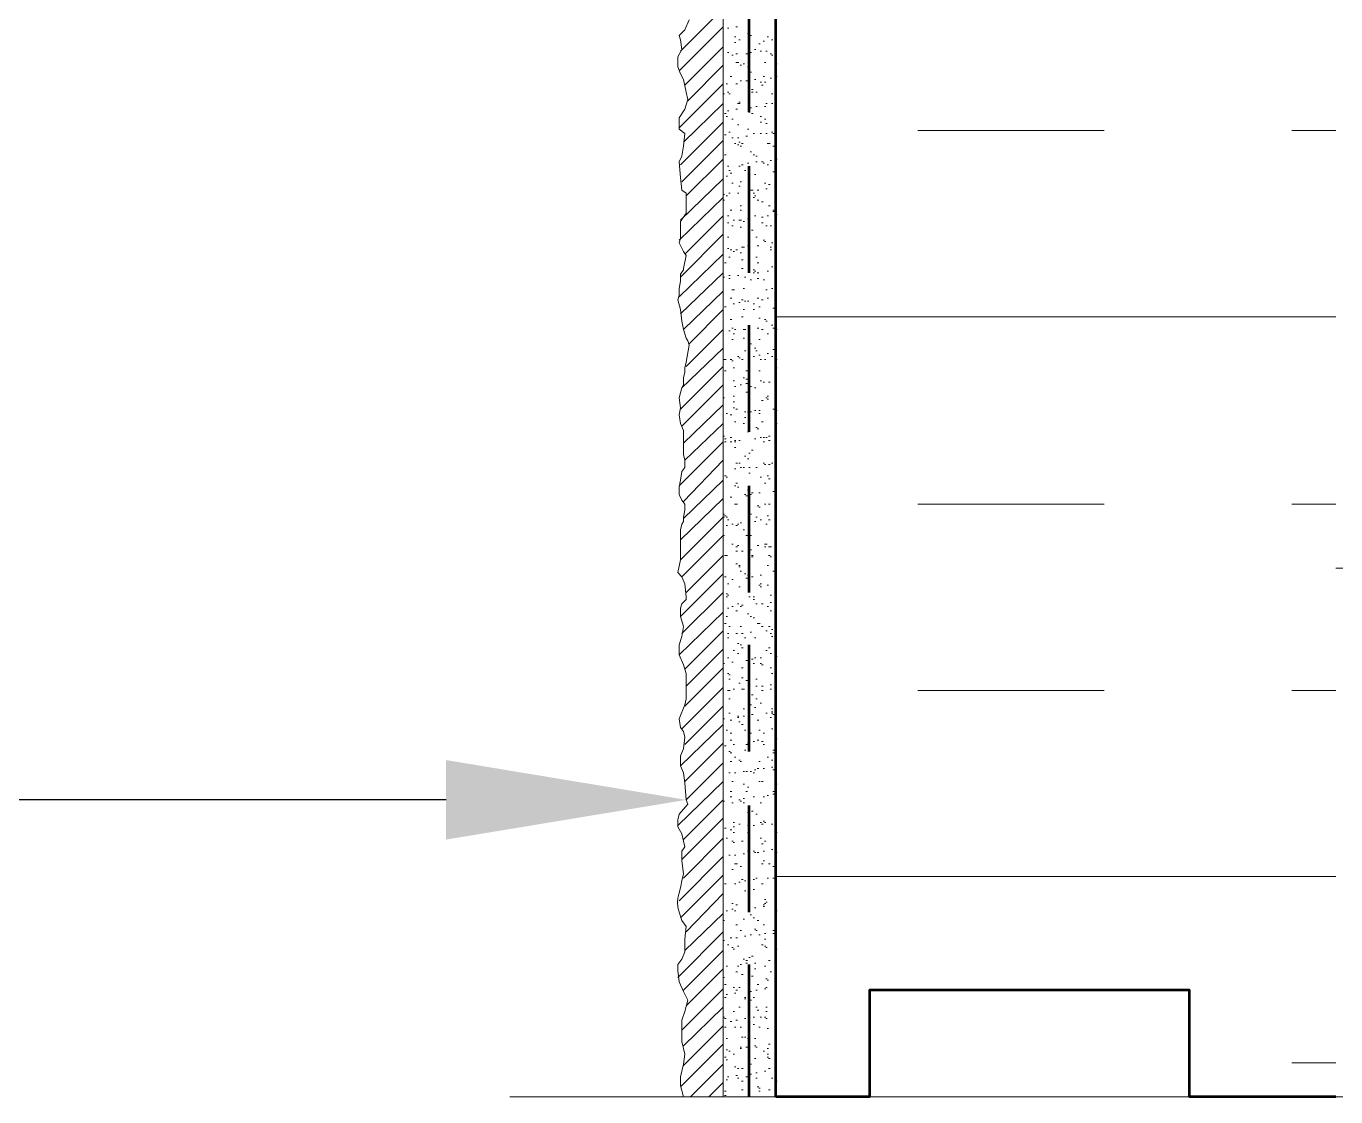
# Model space of a CAD drawing. Header units: millimetres. Extents: x 14 to 201, y 16 to 268.
# Drawn here: x 69.76 to 89.26, y 77.77 to 93.72 of the extents above; entities that cross this region are included whole.
import ezdxf

# ---------------------------------------------------------------- set-up
doc = ezdxf.new("R2010")
doc.units = ezdxf.units.MM
doc.header["$MEASUREMENT"] = 0
doc.layers.get('0').update_dxf_attribs({"linetype": 'CONTINUOUS'})

msp = doc.modelspace()

# ---------------------------------------------------------------- hatches: boundary and pattern name
at = {"true_color": 0x000007}
msp.add_hatch(color=0, dxfattribs=at).paths.add_polyline_path([(76.01, 82.783), (79.587, 82.19), (76.01, 81.598)])

# ---------------------------------------------------------------- linework, layer by layer
at = {"color": 0, "linetype": 'Continuous', "lineweight": 53, "true_color": 0x000007}
for p, q in [((80.92, 77.766), (80.92, 129.942)), ((80.518, 94.022), (80.518, 92.435)), ((80.518, 91.63), (80.518, 90.043)), ((80.518, 89.26), (80.518, 87.672)), ((80.518, 86.868), (80.518, 85.28)), ((80.518, 84.497), (80.518, 82.91)), ((80.518, 82.105), (80.518, 80.518)), ((80.518, 79.735), (80.518, 77.766))]:
    msp.add_line(p, q, dxfattribs=at)
at = {"color": 0, "linetype": 'Continuous', "lineweight": 15, "true_color": 0x000007}
for p, q in [((80.137, 113.115), (80.137, 77.766)), ((89.26, 85.64), (90.149, 85.64)), ((76.962, 77.766), (105.537, 77.766))]:
    msp.add_line(p, q, dxfattribs=at)
at = {"color": 0, "linetype": 'Continuous', "lineweight": 15, "true_color": 0x656565}
for p, q in [((79.502, 93.345), (80.137, 93.98)), ((79.481, 93.049), (80.137, 93.705)), ((80.2, 93.684), (80.222, 93.684)), ((80.327, 93.705), (80.349, 93.705)), ((80.518, 93.641), (80.539, 93.641)), ((80.306, 93.557), (80.327, 93.557)), ((80.306, 93.472), (80.327, 93.472)), ((80.37, 93.514), (80.391, 93.514)), ((80.497, 93.599), (80.518, 93.599)), ((80.539, 93.578), (80.56, 93.578)), ((80.666, 93.451), (80.687, 93.451)), ((80.73, 93.493), (80.751, 93.493)), ((80.793, 93.557), (80.814, 93.557)), ((80.857, 93.514), (80.878, 93.514)), ((79.565, 92.837), (80.137, 93.409)), ((80.2, 93.324), (80.222, 93.324)), ((80.264, 93.282), (80.285, 93.282)), ((80.327, 93.303), (80.349, 93.303)), ((80.476, 93.303), (80.497, 93.303)), ((80.539, 93.324), (80.56, 93.324)), ((80.603, 93.366), (80.624, 93.366)), ((80.687, 93.345), (80.708, 93.345)), ((80.772, 93.345), (80.793, 93.345)), ((80.835, 93.303), (80.857, 93.303)), ((80.857, 93.282), (80.878, 93.282)), ((80.899, 93.366), (80.92, 93.366)), ((79.608, 92.604), (80.137, 93.133)), ((80.327, 93.176), (80.349, 93.176)), ((80.349, 93.176), (80.37, 93.176)), ((80.391, 93.133), (80.412, 93.133)), ((80.433, 93.154), (80.454, 93.154)), ((80.497, 93.112), (80.518, 93.112)), ((80.539, 93.028), (80.56, 93.028)), ((80.751, 93.176), (80.772, 93.176)), ((80.92, 93.154), (80.941, 93.154)), ((79.481, 92.202), (80.137, 92.858)), ((80.179, 92.858), (80.2, 92.858)), ((80.243, 92.964), (80.264, 92.964)), ((80.327, 92.858), (80.349, 92.858)), ((80.391, 92.9), (80.412, 92.9)), ((80.476, 92.9), (80.497, 92.9)), ((80.518, 93.006), (80.539, 93.006)), ((80.603, 92.922), (80.624, 92.922)), ((80.687, 92.879), (80.708, 92.879)), ((80.708, 92.837), (80.73, 92.837)), ((80.73, 92.964), (80.751, 92.964)), ((80.751, 92.879), (80.772, 92.879)), ((80.835, 92.943), (80.857, 92.943)), ((80.92, 92.964), (80.941, 92.964)), ((80.137, 92.71), (80.158, 92.71)), ((80.2, 92.731), (80.222, 92.731)), ((80.222, 92.71), (80.243, 92.71)), ((80.56, 92.774), (80.581, 92.774)), ((80.56, 92.731), (80.581, 92.731)), ((80.624, 92.731), (80.645, 92.731)), ((80.857, 92.71), (80.878, 92.71)), ((79.544, 91.99), (80.137, 92.562)), ((80.2, 92.456), (80.222, 92.456)), ((80.327, 92.477), (80.349, 92.477)), ((80.349, 92.562), (80.37, 92.562)), ((80.37, 92.583), (80.391, 92.583)), ((80.37, 92.562), (80.391, 92.562)), ((80.539, 92.498), (80.56, 92.498)), ((80.624, 92.52), (80.645, 92.52)), ((80.751, 92.52), (80.772, 92.52)), ((80.772, 92.562), (80.793, 92.562)), ((80.857, 92.562), (80.878, 92.562)), ((79.502, 91.652), (80.137, 92.287)), ((80.158, 92.414), (80.179, 92.414)), ((80.179, 92.371), (80.2, 92.371)), ((80.264, 92.329), (80.285, 92.329)), ((80.518, 92.435), (80.539, 92.435)), ((80.56, 92.414), (80.581, 92.414)), ((80.56, 92.414), (80.581, 92.414)), ((80.687, 92.371), (80.708, 92.371)), ((80.687, 92.287), (80.708, 92.287)), ((80.751, 92.329), (80.772, 92.329)), ((80.772, 92.266), (80.793, 92.266)), ((80.158, 92.096), (80.179, 92.096)), ((80.222, 92.138), (80.243, 92.138)), ((80.264, 92.054), (80.285, 92.054)), ((80.349, 92.244), (80.37, 92.244)), ((80.349, 92.054), (80.37, 92.054)), ((80.476, 92.075), (80.497, 92.075)), ((80.497, 92.181), (80.518, 92.181)), ((80.581, 92.117), (80.603, 92.117)), ((80.687, 92.117), (80.708, 92.117)), ((80.772, 92.117), (80.793, 92.117)), ((80.857, 92.138), (80.878, 92.138)), ((80.878, 92.117), (80.899, 92.117)), ((80.899, 92.138), (80.92, 92.138)), ((83.037, 92.16), (85.81, 92.16)), ((88.604, 92.16), (89.26, 92.16)), ((79.523, 91.398), (80.137, 92.012)), ((80.306, 91.969), (80.327, 91.969)), ((80.349, 91.948), (80.37, 91.948)), ((80.37, 91.99), (80.391, 91.99)), ((80.391, 91.927), (80.412, 91.927)), ((80.412, 91.969), (80.433, 91.969)), ((80.793, 91.969), (80.814, 91.969)), ((80.814, 91.969), (80.835, 91.969)), ((80.878, 91.927), (80.899, 91.927)), ((79.587, 91.186), (80.137, 91.736)), ((80.158, 91.8), (80.179, 91.8)), ((80.497, 91.673), (80.518, 91.673)), ((80.539, 91.842), (80.56, 91.842)), ((80.581, 91.8), (80.603, 91.8)), ((80.624, 91.779), (80.645, 91.779)), ((80.624, 91.694), (80.645, 91.694)), ((80.708, 91.694), (80.73, 91.694)), ((80.73, 91.673), (80.751, 91.673)), ((80.835, 91.715), (80.857, 91.715)), ((80.92, 91.736), (80.941, 91.736)), ((80.179, 91.482), (80.2, 91.482)), ((80.2, 91.63), (80.222, 91.63)), ((80.222, 91.567), (80.243, 91.567)), ((80.243, 91.525), (80.264, 91.525)), ((80.37, 91.63), (80.391, 91.63)), ((80.412, 91.652), (80.433, 91.652)), ((80.454, 91.567), (80.476, 91.567)), ((80.518, 91.525), (80.539, 91.525)), ((80.603, 91.504), (80.624, 91.504)), ((80.793, 91.652), (80.814, 91.652)), ((80.878, 91.546), (80.899, 91.546)), ((79.502, 90.826), (80.137, 91.44)), ((80.264, 91.376), (80.285, 91.376)), ((80.37, 91.334), (80.391, 91.334)), ((80.391, 91.398), (80.412, 91.398)), ((80.539, 91.271), (80.56, 91.271)), ((80.56, 91.271), (80.581, 91.271)), ((80.645, 91.271), (80.666, 91.271)), ((80.751, 91.376), (80.772, 91.376)), ((80.772, 91.292), (80.793, 91.292)), ((80.814, 91.355), (80.835, 91.355)), ((79.481, 90.53), (80.137, 91.165)), ((80.137, 91.207), (80.158, 91.207)), ((80.137, 91.122), (80.158, 91.122)), ((80.179, 91.186), (80.2, 91.186)), ((80.222, 91.228), (80.243, 91.228)), ((80.349, 91.228), (80.37, 91.228)), ((80.581, 91.228), (80.603, 91.228)), ((80.581, 91.165), (80.603, 91.165)), ((80.603, 91.186), (80.624, 91.186)), ((80.645, 91.122), (80.666, 91.122)), ((80.708, 91.101), (80.73, 91.101)), ((79.565, 90.318), (80.137, 90.89)), ((80.2, 90.89), (80.222, 90.89)), ((80.243, 90.974), (80.264, 90.974)), ((80.391, 91.038), (80.412, 91.038)), ((80.391, 90.974), (80.412, 90.974)), ((80.603, 90.89), (80.624, 90.89)), ((80.793, 90.89), (80.814, 90.89)), ((80.814, 91.038), (80.835, 91.038)), ((80.878, 90.974), (80.899, 90.974)), ((80.878, 90.953), (80.899, 90.953)), ((80.899, 90.932), (80.92, 90.932)), ((80.92, 90.911), (80.941, 90.911)), ((80.2, 90.784), (80.222, 90.784)), ((80.264, 90.742), (80.285, 90.742)), ((80.285, 90.826), (80.306, 90.826)), ((80.37, 90.826), (80.391, 90.826)), ((80.391, 90.826), (80.412, 90.826)), ((80.391, 90.72), (80.412, 90.72)), ((80.433, 90.805), (80.454, 90.805)), ((80.497, 90.847), (80.518, 90.847)), ((80.708, 90.868), (80.73, 90.868)), ((80.708, 90.784), (80.73, 90.784)), ((80.772, 90.742), (80.793, 90.742)), ((80.835, 90.742), (80.857, 90.742)), ((79.502, 89.979), (80.137, 90.615)), ((80.2, 90.572), (80.222, 90.572)), ((80.518, 90.572), (80.539, 90.572)), ((80.56, 90.678), (80.581, 90.678)), ((80.624, 90.572), (80.645, 90.572)), ((80.73, 90.53), (80.751, 90.53)), ((80.751, 90.509), (80.772, 90.509)), ((79.481, 89.683), (80.137, 90.318)), ((80.2, 90.403), (80.222, 90.403)), ((80.243, 90.382), (80.264, 90.382)), ((80.285, 90.361), (80.306, 90.361)), ((80.327, 90.382), (80.349, 90.382)), ((80.391, 90.339), (80.412, 90.339)), ((80.412, 90.424), (80.433, 90.424)), ((80.433, 90.424), (80.454, 90.424)), ((80.497, 90.445), (80.518, 90.445)), ((80.645, 90.445), (80.666, 90.445)), ((80.835, 90.424), (80.857, 90.424)), ((80.835, 90.382), (80.857, 90.382)), ((80.857, 90.488), (80.878, 90.488)), ((80.899, 90.382), (80.92, 90.382)), ((80.899, 90.339), (80.92, 90.339)), ((80.158, 90.191), (80.179, 90.191)), ((80.222, 90.276), (80.243, 90.276)), ((80.412, 90.233), (80.433, 90.233)), ((80.412, 90.106), (80.433, 90.106)), ((80.624, 90.276), (80.645, 90.276)), ((80.645, 90.191), (80.666, 90.191)), ((80.857, 90.128), (80.878, 90.128)), ((79.502, 89.429), (80.137, 90.043)), ((80.137, 89.979), (80.158, 89.979)), ((80.222, 90.001), (80.243, 90.001)), ((80.222, 89.958), (80.243, 89.958)), ((80.349, 90.001), (80.37, 90.001)), ((80.454, 89.979), (80.476, 89.979)), ((80.539, 89.937), (80.56, 89.937)), ((80.581, 90.085), (80.603, 90.085)), ((80.581, 90.043), (80.603, 90.043)), ((80.603, 90.064), (80.624, 90.064)), ((80.645, 90.043), (80.666, 90.043)), ((80.645, 89.958), (80.666, 89.958)), ((80.73, 89.937), (80.751, 89.937)), ((80.793, 90.064), (80.814, 90.064)), ((79.544, 89.196), (80.137, 89.768)), ((80.264, 89.789), (80.285, 89.789)), ((80.285, 89.789), (80.306, 89.789)), ((80.433, 89.81), (80.454, 89.81)), ((80.772, 89.789), (80.793, 89.789)), ((80.857, 89.81), (80.878, 89.81)), ((80.899, 89.789), (80.92, 89.789)), ((80.158, 89.535), (80.179, 89.535)), ((80.243, 89.662), (80.264, 89.662)), ((80.285, 89.577), (80.306, 89.577)), ((80.37, 89.598), (80.391, 89.598)), ((80.412, 89.641), (80.433, 89.641)), ((80.454, 89.62), (80.476, 89.62)), ((80.497, 89.62), (80.518, 89.62)), ((80.581, 89.577), (80.603, 89.577)), ((80.645, 89.662), (80.666, 89.662)), ((80.666, 89.535), (80.687, 89.535)), ((80.708, 89.641), (80.73, 89.641)), ((80.793, 89.662), (80.814, 89.662)), ((79.629, 88.985), (80.137, 89.493)), ((80.243, 89.344), (80.264, 89.344)), ((80.412, 89.387), (80.433, 89.387)), ((80.433, 89.493), (80.454, 89.493)), ((80.581, 89.493), (80.603, 89.493)), ((80.666, 89.366), (80.687, 89.366)), ((80.751, 89.344), (80.772, 89.344)), ((80.772, 89.323), (80.793, 89.323)), ((80.878, 89.514), (80.899, 89.514)), ((80.899, 89.387), (80.92, 89.387)), ((80.92, 89.387), (89.26, 89.387)), ((79.587, 88.646), (80.137, 89.196)), ((80.222, 89.175), (80.243, 89.175)), ((80.222, 89.175), (80.243, 89.175)), ((80.264, 89.217), (80.285, 89.217)), ((80.285, 89.133), (80.306, 89.133)), ((80.306, 89.196), (80.327, 89.196)), ((80.433, 89.196), (80.454, 89.196)), ((80.454, 89.196), (80.476, 89.196)), ((80.518, 89.196), (80.539, 89.196)), ((80.645, 89.217), (80.666, 89.217)), ((80.708, 89.196), (80.73, 89.196)), ((80.793, 89.133), (80.814, 89.133)), ((80.857, 89.26), (80.878, 89.26)), ((80.878, 89.217), (80.899, 89.217)), ((80.92, 89.196), (80.941, 89.196)), ((80.264, 89.048), (80.285, 89.048)), ((80.433, 89.069), (80.454, 89.069)), ((80.539, 88.985), (80.56, 88.985)), ((80.666, 89.048), (80.687, 89.048)), ((79.523, 88.329), (80.137, 88.921)), ((80.137, 88.752), (80.158, 88.752)), ((80.158, 88.752), (80.179, 88.752)), ((80.243, 88.752), (80.264, 88.752)), ((80.349, 88.794), (80.37, 88.794)), ((80.37, 88.773), (80.391, 88.773)), ((80.412, 88.752), (80.433, 88.752)), ((80.454, 88.879), (80.476, 88.879)), ((80.581, 88.794), (80.603, 88.794)), ((80.603, 88.921), (80.624, 88.921)), ((80.624, 88.879), (80.645, 88.879)), ((80.666, 88.815), (80.687, 88.815)), ((80.687, 88.752), (80.708, 88.752)), ((80.751, 88.752), (80.772, 88.752)), ((80.793, 88.837), (80.814, 88.837)), ((80.857, 88.794), (80.878, 88.794)), ((80.878, 88.9), (80.899, 88.9)), ((80.92, 88.752), (80.941, 88.752)), ((79.502, 88.011), (80.137, 88.646)), ((80.158, 88.583), (80.179, 88.583)), ((80.264, 88.731), (80.285, 88.731)), ((80.285, 88.625), (80.306, 88.625)), ((80.476, 88.583), (80.497, 88.583)), ((80.666, 88.583), (80.687, 88.583)), ((80.899, 88.604), (80.92, 88.604)), ((80.92, 88.625), (80.941, 88.625)), ((79.523, 87.757), (80.137, 88.371)), ((80.285, 88.434), (80.306, 88.434)), ((80.306, 88.35), (80.327, 88.35)), ((80.391, 88.371), (80.412, 88.371)), ((80.433, 88.477), (80.454, 88.477)), ((80.476, 88.456), (80.497, 88.456)), ((80.476, 88.392), (80.497, 88.392)), ((80.518, 88.392), (80.539, 88.392)), ((80.539, 88.35), (80.56, 88.35)), ((80.687, 88.434), (80.708, 88.434)), ((80.73, 88.413), (80.751, 88.413)), ((80.814, 88.413), (80.835, 88.413)), ((80.137, 88.18), (80.158, 88.18)), ((80.285, 88.202), (80.306, 88.202)), ((80.476, 88.265), (80.497, 88.265)), ((80.603, 88.329), (80.624, 88.329)), ((80.772, 88.18), (80.793, 88.18)), ((80.793, 88.202), (80.814, 88.202)), ((80.793, 88.159), (80.814, 88.159)), ((80.899, 88.286), (80.92, 88.286)), ((79.544, 87.503), (80.137, 88.075)), ((80.285, 88.117), (80.306, 88.117)), ((80.285, 88.032), (80.306, 88.032)), ((80.327, 88.011), (80.349, 88.011)), ((80.454, 87.969), (80.476, 87.969)), ((80.497, 87.969), (80.518, 87.969)), ((80.539, 87.969), (80.56, 87.969)), ((80.603, 87.99), (80.624, 87.99)), ((80.666, 87.99), (80.687, 87.99)), ((80.708, 88.138), (80.73, 88.138)), ((80.878, 88.011), (80.899, 88.011)), ((80.92, 87.99), (80.941, 87.99)), ((79.565, 87.249), (80.137, 87.799)), ((80.179, 87.948), (80.2, 87.948)), ((80.243, 87.926), (80.264, 87.926)), ((80.306, 87.821), (80.327, 87.821)), ((80.433, 87.799), (80.454, 87.799)), ((80.454, 87.884), (80.476, 87.884)), ((80.666, 87.948), (80.687, 87.948)), ((80.708, 87.821), (80.73, 87.821)), ((80.92, 87.799), (80.941, 87.799)), ((80.137, 87.609), (80.158, 87.609)), ((80.158, 87.567), (80.179, 87.567)), ((80.243, 87.588), (80.264, 87.588)), ((80.497, 87.672), (80.518, 87.672)), ((80.603, 87.567), (80.624, 87.567)), ((80.624, 87.736), (80.645, 87.736)), ((80.645, 87.715), (80.666, 87.715)), ((80.687, 87.588), (80.708, 87.588)), ((80.73, 87.588), (80.751, 87.588)), ((80.772, 87.588), (80.793, 87.588)), ((80.814, 87.609), (80.835, 87.609)), ((79.481, 86.868), (80.137, 87.524)), ((80.158, 87.524), (80.179, 87.524)), ((80.243, 87.524), (80.264, 87.524)), ((80.306, 87.545), (80.327, 87.545)), ((80.306, 87.524), (80.327, 87.524)), ((80.306, 87.44), (80.327, 87.44)), ((80.37, 87.545), (80.391, 87.545)), ((80.56, 87.397), (80.581, 87.397)), ((80.73, 87.524), (80.751, 87.524)), ((80.814, 87.545), (80.835, 87.545)), ((79.544, 86.635), (80.137, 87.249)), ((80.327, 87.207), (80.349, 87.207)), ((80.37, 87.207), (80.391, 87.207)), ((80.454, 87.312), (80.476, 87.312)), ((80.497, 87.27), (80.518, 87.27)), ((80.518, 87.355), (80.539, 87.355)), ((80.73, 87.207), (80.751, 87.207)), ((80.751, 87.185), (80.772, 87.185)), ((80.814, 87.185), (80.835, 87.185)), ((80.857, 87.207), (80.878, 87.207)), ((80.158, 87.016), (80.179, 87.016)), ((80.179, 86.995), (80.2, 86.995)), ((80.306, 87.122), (80.327, 87.122)), ((80.391, 87.143), (80.412, 87.143)), ((80.433, 87.143), (80.454, 87.143)), ((80.518, 87.143), (80.539, 87.143)), ((80.518, 87.058), (80.539, 87.058)), ((80.624, 87.143), (80.645, 87.143)), ((80.687, 86.995), (80.708, 86.995)), ((80.793, 87.016), (80.814, 87.016)), ((79.544, 86.381), (80.137, 86.953)), ((80.306, 86.868), (80.327, 86.868)), ((80.327, 86.91), (80.349, 86.91)), ((80.349, 86.847), (80.37, 86.847)), ((80.497, 86.804), (80.518, 86.804)), ((80.751, 86.91), (80.772, 86.91)), ((80.814, 86.974), (80.835, 86.974)), ((79.502, 86.064), (80.137, 86.678)), ((80.243, 86.699), (80.264, 86.699)), ((80.306, 86.593), (80.327, 86.593)), ((80.327, 86.593), (80.349, 86.593)), ((80.454, 86.741), (80.476, 86.741)), ((80.476, 86.72), (80.497, 86.72)), ((80.539, 86.741), (80.56, 86.741)), ((80.539, 86.741), (80.56, 86.741)), ((80.56, 86.762), (80.581, 86.762)), ((80.666, 86.762), (80.687, 86.762)), ((80.751, 86.593), (80.772, 86.593)), ((80.814, 86.593), (80.835, 86.593)), ((80.878, 86.783), (80.899, 86.783)), ((83.037, 86.593), (85.81, 86.593)), ((88.604, 86.593), (89.26, 86.593)), ((79.502, 85.767), (80.137, 86.402)), ((80.137, 86.445), (80.158, 86.445)), ((80.137, 86.402), (80.158, 86.402)), ((80.158, 86.423), (80.179, 86.423)), ((80.179, 86.402), (80.2, 86.402)), ((80.539, 86.445), (80.56, 86.445)), ((80.624, 86.402), (80.645, 86.402)), ((80.645, 86.572), (80.666, 86.572)), ((80.666, 86.55), (80.687, 86.55)), ((80.793, 86.423), (80.814, 86.423)), ((80.179, 86.275), (80.2, 86.275)), ((80.2, 86.36), (80.222, 86.36)), ((80.264, 86.296), (80.285, 86.296)), ((80.327, 86.275), (80.349, 86.275)), ((80.349, 86.296), (80.37, 86.296)), ((80.391, 86.318), (80.412, 86.318)), ((80.433, 86.212), (80.454, 86.212)), ((80.603, 86.339), (80.624, 86.339)), ((80.687, 86.36), (80.708, 86.36)), ((80.687, 86.36), (80.708, 86.36)), ((80.772, 86.296), (80.793, 86.296)), ((80.814, 86.36), (80.835, 86.36)), ((79.523, 85.513), (80.137, 86.127)), ((80.137, 86.127), (80.158, 86.127)), ((80.476, 86.127), (80.497, 86.127)), ((80.518, 86.106), (80.539, 86.106)), ((80.539, 86.127), (80.56, 86.127)), ((79.587, 85.28), (80.137, 85.831)), ((80.158, 85.831), (80.179, 85.831)), ((80.179, 85.831), (80.2, 85.831)), ((80.264, 86), (80.285, 86)), ((80.327, 85.958), (80.349, 85.958)), ((80.327, 85.894), (80.349, 85.894)), ((80.349, 85.979), (80.37, 85.979)), ((80.412, 85.894), (80.433, 85.894)), ((80.539, 85.915), (80.56, 85.915)), ((80.56, 85.831), (80.581, 85.831)), ((80.645, 85.979), (80.666, 85.979)), ((80.751, 86), (80.772, 86)), ((80.751, 85.958), (80.772, 85.958)), ((80.772, 86), (80.793, 86)), ((80.814, 85.958), (80.835, 85.958)), ((80.814, 85.831), (80.835, 85.831)), ((80.835, 85.958), (80.857, 85.958)), ((80.327, 85.704), (80.349, 85.704)), ((80.37, 85.683), (80.391, 85.683)), ((80.37, 85.662), (80.391, 85.662)), ((80.56, 85.81), (80.581, 85.81)), ((80.793, 85.683), (80.814, 85.683)), ((80.835, 85.81), (80.857, 85.81)), ((79.502, 84.921), (80.137, 85.556)), ((80.158, 85.513), (80.179, 85.513)), ((80.264, 85.471), (80.285, 85.471)), ((80.391, 85.598), (80.412, 85.598)), ((80.454, 85.556), (80.476, 85.556)), ((80.476, 85.492), (80.497, 85.492)), ((80.497, 85.535), (80.518, 85.535)), ((80.56, 85.513), (80.581, 85.513)), ((80.56, 85.513), (80.581, 85.513)), ((80.687, 85.535), (80.708, 85.535)), ((80.878, 85.598), (80.899, 85.598)), ((80.899, 85.556), (80.92, 85.556)), ((79.523, 84.667), (80.137, 85.28)), ((80.179, 85.259), (80.2, 85.259)), ((80.2, 85.408), (80.222, 85.408)), ((80.2, 85.238), (80.222, 85.238)), ((80.37, 85.365), (80.391, 85.365)), ((80.666, 85.386), (80.687, 85.386)), ((80.687, 85.408), (80.708, 85.408)), ((80.687, 85.365), (80.708, 85.365)), ((80.793, 85.386), (80.814, 85.386)), ((80.835, 85.238), (80.857, 85.238)), ((80.179, 85.217), (80.2, 85.217)), ((80.2, 85.048), (80.222, 85.048)), ((80.264, 85.069), (80.285, 85.069)), ((80.349, 85.111), (80.37, 85.111)), ((80.391, 85.069), (80.412, 85.069)), ((80.412, 85.09), (80.433, 85.09)), ((80.518, 85.217), (80.539, 85.217)), ((80.581, 85.217), (80.603, 85.217)), ((80.581, 85.175), (80.603, 85.175)), ((80.624, 85.111), (80.645, 85.111)), ((80.708, 85.111), (80.73, 85.111)), ((80.793, 85.069), (80.814, 85.069)), ((80.835, 85.132), (80.857, 85.132)), ((79.481, 84.349), (80.137, 84.984)), ((80.179, 84.921), (80.2, 84.921)), ((80.327, 85.005), (80.349, 85.005)), ((80.497, 84.963), (80.518, 84.963)), ((80.539, 84.921), (80.56, 84.921)), ((80.581, 84.9), (80.603, 84.9)), ((80.835, 85.005), (80.857, 85.005)), ((79.565, 84.138), (80.137, 84.709)), ((80.158, 84.815), (80.179, 84.815)), ((80.2, 84.667), (80.222, 84.667)), ((80.222, 84.773), (80.243, 84.773)), ((80.327, 84.667), (80.349, 84.667)), ((80.391, 84.773), (80.412, 84.773)), ((80.412, 84.667), (80.433, 84.667)), ((80.539, 84.688), (80.56, 84.688)), ((80.645, 84.815), (80.666, 84.815)), ((80.666, 84.815), (80.687, 84.815)), ((80.708, 84.773), (80.73, 84.773)), ((80.772, 84.709), (80.793, 84.709)), ((80.814, 84.773), (80.835, 84.773)), ((80.835, 84.667), (80.857, 84.667)), ((80.857, 84.73), (80.878, 84.73)), ((80.2, 84.603), (80.222, 84.603)), ((80.349, 84.519), (80.37, 84.519)), ((80.391, 84.497), (80.412, 84.497)), ((80.412, 84.455), (80.433, 84.455)), ((80.454, 84.603), (80.476, 84.603)), ((80.603, 84.603), (80.624, 84.603)), ((80.814, 84.455), (80.835, 84.455)), ((80.857, 84.624), (80.878, 84.624)), ((79.587, 83.883), (80.137, 84.434)), ((80.2, 84.307), (80.222, 84.307)), ((80.285, 84.413), (80.306, 84.413)), ((80.349, 84.37), (80.37, 84.37)), ((80.476, 84.265), (80.497, 84.265)), ((80.518, 84.37), (80.539, 84.37)), ((80.56, 84.286), (80.581, 84.286)), ((80.603, 84.307), (80.624, 84.307)), ((80.687, 84.307), (80.708, 84.307)), ((80.772, 84.413), (80.793, 84.413)), ((80.835, 84.37), (80.857, 84.37)), ((80.92, 84.328), (80.941, 84.328)), ((79.565, 83.587), (80.137, 84.159)), ((80.137, 84.222), (80.158, 84.222)), ((80.2, 84.074), (80.222, 84.074)), ((80.264, 84.243), (80.285, 84.243)), ((80.412, 84.159), (80.433, 84.159)), ((80.581, 84.222), (80.603, 84.222)), ((80.687, 84.222), (80.708, 84.222)), ((80.708, 84.201), (80.73, 84.201)), ((80.835, 84.159), (80.857, 84.159)), ((80.857, 84.074), (80.878, 84.074)), ((79.523, 83.248), (80.137, 83.862)), ((80.222, 84.053), (80.243, 84.053)), ((80.222, 83.989), (80.243, 83.989)), ((80.37, 83.926), (80.391, 83.926)), ((80.412, 84.01), (80.433, 84.01)), ((80.476, 83.968), (80.497, 83.968)), ((80.624, 83.989), (80.645, 83.989)), ((80.624, 83.883), (80.645, 83.883)), ((80.708, 83.883), (80.73, 83.883)), ((80.835, 83.905), (80.857, 83.905)), ((80.899, 84.01), (80.92, 84.01)), ((80.2, 83.82), (80.222, 83.82)), ((80.222, 83.82), (80.243, 83.82)), ((80.222, 83.693), (80.243, 83.693)), ((80.285, 83.841), (80.306, 83.841)), ((80.412, 83.841), (80.433, 83.841)), ((80.433, 83.841), (80.454, 83.841)), ((80.518, 83.778), (80.539, 83.778)), ((80.56, 83.756), (80.581, 83.756)), ((80.624, 83.693), (80.645, 83.693)), ((80.708, 83.82), (80.73, 83.82)), ((80.835, 83.841), (80.857, 83.841)), ((83.037, 83.82), (85.81, 83.82)), ((88.604, 83.82), (89.26, 83.82)), ((79.565, 83.016), (80.137, 83.587)), ((80.222, 83.481), (80.243, 83.481)), ((80.433, 83.545), (80.454, 83.545)), ((80.539, 83.608), (80.56, 83.608)), ((80.603, 83.566), (80.624, 83.566)), ((80.687, 83.629), (80.708, 83.629)), ((80.772, 83.481), (80.793, 83.481)), ((80.857, 83.545), (80.878, 83.545)), ((80.857, 83.502), (80.878, 83.502)), ((80.857, 83.481), (80.878, 83.481)), ((79.502, 82.698), (80.137, 83.312)), ((80.137, 83.397), (80.158, 83.397)), ((80.243, 83.375), (80.264, 83.375)), ((80.349, 83.439), (80.37, 83.439)), ((80.349, 83.418), (80.37, 83.418)), ((80.37, 83.354), (80.391, 83.354)), ((80.412, 83.312), (80.433, 83.312)), ((80.433, 83.439), (80.454, 83.439)), ((80.56, 83.46), (80.581, 83.46)), ((80.645, 83.375), (80.666, 83.375)), ((80.835, 83.418), (80.857, 83.418)), ((80.878, 83.46), (80.899, 83.46)), ((80.179, 83.227), (80.2, 83.227)), ((80.243, 83.185), (80.264, 83.185)), ((80.454, 83.227), (80.476, 83.227)), ((80.539, 83.185), (80.56, 83.185)), ((80.666, 83.227), (80.687, 83.227)), ((80.73, 83.185), (80.751, 83.185)), ((80.857, 83.248), (80.878, 83.248)), ((80.92, 83.1), (80.941, 83.1)), ((79.565, 82.465), (80.137, 83.037)), ((80.158, 82.994), (80.179, 82.994)), ((80.222, 82.91), (80.243, 82.91)), ((80.243, 83.079), (80.264, 83.079)), ((80.243, 82.889), (80.264, 82.889)), ((80.285, 83.016), (80.306, 83.016)), ((80.454, 82.931), (80.476, 82.931)), ((80.476, 83.016), (80.497, 83.016)), ((80.497, 83.037), (80.518, 83.037)), ((80.581, 83.058), (80.603, 83.058)), ((80.645, 83.079), (80.666, 83.079)), ((80.708, 83.058), (80.73, 83.058)), ((80.708, 83.058), (80.73, 83.058)), ((80.73, 83.016), (80.751, 83.016)), ((80.878, 82.931), (80.899, 82.931)), ((80.878, 82.889), (80.899, 82.889)), ((79.587, 82.19), (80.137, 82.741)), ((80.243, 82.762), (80.264, 82.762)), ((80.306, 82.825), (80.327, 82.825)), ((80.37, 82.783), (80.391, 82.783)), ((80.391, 82.762), (80.412, 82.762)), ((80.666, 82.762), (80.687, 82.762)), ((80.793, 82.825), (80.814, 82.825)), ((80.857, 82.783), (80.878, 82.783)), ((80.222, 82.592), (80.243, 82.592)), ((80.306, 82.592), (80.327, 82.592)), ((80.433, 82.613), (80.454, 82.613)), ((80.476, 82.613), (80.497, 82.613)), ((80.539, 82.613), (80.56, 82.613)), ((80.581, 82.592), (80.603, 82.592)), ((80.603, 82.635), (80.624, 82.635)), ((80.645, 82.656), (80.666, 82.656)), ((80.73, 82.656), (80.751, 82.656)), ((80.857, 82.677), (80.878, 82.677)), ((80.878, 82.635), (80.899, 82.635)), ((79.46, 81.809), (80.137, 82.465)), ((80.243, 82.317), (80.264, 82.317)), ((80.264, 82.465), (80.285, 82.465)), ((80.433, 82.423), (80.454, 82.423)), ((80.476, 82.317), (80.497, 82.317)), ((80.497, 82.381), (80.518, 82.381)), ((80.666, 82.465), (80.687, 82.465)), ((80.708, 82.465), (80.73, 82.465)), ((80.878, 82.317), (80.899, 82.317)), ((80.899, 82.317), (80.92, 82.317)), ((80.92, 82.423), (80.941, 82.423)), ((79.544, 81.598), (80.137, 82.19)), ((80.137, 82.169), (80.158, 82.169)), ((80.243, 82.233), (80.264, 82.233)), ((80.264, 82.148), (80.285, 82.148)), ((80.37, 82.19), (80.391, 82.19)), ((80.391, 82.169), (80.412, 82.169)), ((80.433, 82.211), (80.454, 82.211)), ((80.433, 82.148), (80.454, 82.148)), ((80.581, 82.233), (80.603, 82.233)), ((80.687, 82.148), (80.708, 82.148)), ((80.73, 82.233), (80.751, 82.233)), ((80.793, 82.254), (80.814, 82.254)), ((80.878, 82.275), (80.899, 82.275)), ((80.899, 82.296), (80.92, 82.296)), ((79.523, 81.301), (80.137, 81.915)), ((80.497, 82), (80.518, 82)), ((80.56, 82.021), (80.581, 82.021)), ((80.56, 82.021), (80.581, 82.021)), ((80.624, 81.979), (80.645, 81.979)), ((80.899, 82.021), (80.92, 82.021)), ((80.158, 81.767), (80.179, 81.767)), ((80.243, 81.746), (80.264, 81.746)), ((80.285, 81.852), (80.306, 81.852)), ((80.285, 81.788), (80.306, 81.788)), ((80.37, 81.83), (80.391, 81.83)), ((80.497, 81.809), (80.518, 81.809)), ((80.581, 81.809), (80.603, 81.809)), ((80.687, 81.852), (80.708, 81.852)), ((80.708, 81.83), (80.73, 81.83)), ((80.73, 81.873), (80.751, 81.873)), ((80.751, 81.852), (80.772, 81.852)), ((80.857, 81.83), (80.878, 81.83)), ((80.899, 81.725), (80.92, 81.725)), ((79.544, 81.026), (80.137, 81.619)), ((80.179, 81.619), (80.2, 81.619)), ((80.264, 81.576), (80.285, 81.576)), ((80.285, 81.703), (80.306, 81.703)), ((80.285, 81.555), (80.306, 81.555)), ((80.412, 81.576), (80.433, 81.576)), ((80.497, 81.703), (80.518, 81.703)), ((80.687, 81.619), (80.708, 81.619)), ((80.708, 81.534), (80.73, 81.534)), ((80.751, 81.576), (80.772, 81.576)), ((80.92, 81.703), (80.941, 81.703)), ((79.481, 80.687), (80.137, 81.344)), ((80.222, 81.365), (80.243, 81.365)), ((80.306, 81.365), (80.327, 81.365)), ((80.433, 81.386), (80.454, 81.386)), ((80.497, 81.428), (80.518, 81.428)), ((80.518, 81.407), (80.539, 81.407)), ((80.581, 81.428), (80.603, 81.428)), ((80.603, 81.407), (80.624, 81.407)), ((80.645, 81.407), (80.666, 81.407)), ((80.73, 81.428), (80.751, 81.428)), ((80.857, 81.449), (80.878, 81.449)), ((80.92, 81.407), (80.941, 81.407)), ((80.264, 81.153), (80.285, 81.153)), ((80.306, 81.238), (80.327, 81.238)), ((80.327, 81.238), (80.349, 81.238)), ((80.391, 81.195), (80.412, 81.195)), ((80.708, 81.238), (80.73, 81.238)), ((80.73, 81.28), (80.751, 81.28)), ((80.814, 81.238), (80.835, 81.238)), ((80.878, 81.195), (80.899, 81.195)), ((80.899, 81.132), (80.92, 81.132)), ((79.502, 80.433), (80.137, 81.068)), ((80.158, 80.941), (80.179, 80.941)), ((80.306, 80.941), (80.327, 80.941)), ((80.37, 80.963), (80.391, 80.963)), ((80.412, 81.005), (80.433, 81.005)), ((80.454, 80.984), (80.476, 80.984)), ((80.454, 80.984), (80.476, 80.984)), ((80.518, 81.09), (80.539, 81.09)), ((80.581, 81.005), (80.603, 81.005)), ((80.624, 81.026), (80.645, 81.026)), ((80.708, 80.941), (80.73, 80.941)), ((80.793, 81.026), (80.814, 81.026)), ((80.878, 81.026), (80.899, 81.026)), ((80.92, 81.047), (89.26, 81.047)), ((79.587, 80.222), (80.137, 80.793)), ((80.454, 80.835), (80.476, 80.835)), ((80.518, 80.793), (80.539, 80.793)), ((80.518, 80.793), (80.539, 80.793)), ((80.581, 80.857), (80.603, 80.857)), ((80.264, 80.645), (80.285, 80.645)), ((80.264, 80.56), (80.285, 80.56)), ((80.327, 80.624), (80.349, 80.624)), ((80.518, 80.581), (80.539, 80.581)), ((80.603, 80.581), (80.624, 80.581)), ((80.73, 80.624), (80.751, 80.624)), ((80.73, 80.603), (80.751, 80.603)), ((80.751, 80.708), (80.772, 80.708)), ((80.751, 80.645), (80.772, 80.645)), ((80.772, 80.666), (80.793, 80.666)), ((79.565, 79.947), (80.137, 80.497)), ((80.137, 80.391), (80.158, 80.391)), ((80.179, 80.539), (80.2, 80.539)), ((80.306, 80.539), (80.327, 80.539)), ((80.306, 80.539), (80.327, 80.539)), ((80.433, 80.412), (80.454, 80.412)), ((80.539, 80.476), (80.56, 80.476)), ((80.581, 80.433), (80.603, 80.433)), ((80.645, 80.391), (80.666, 80.391)), ((80.92, 80.539), (80.941, 80.539)), ((79.46, 79.544), (80.137, 80.222)), ((80.327, 80.327), (80.349, 80.327)), ((80.391, 80.243), (80.412, 80.243)), ((80.454, 80.158), (80.476, 80.158)), ((80.539, 80.179), (80.56, 80.179)), ((80.603, 80.264), (80.624, 80.264)), ((80.624, 80.243), (80.645, 80.243)), ((80.666, 80.179), (80.687, 80.179)), ((80.73, 80.327), (80.751, 80.327)), ((80.751, 80.2), (80.772, 80.2)), ((80.878, 80.243), (80.899, 80.243)), ((80.878, 80.2), (80.899, 80.2)), ((80.137, 80.095), (80.158, 80.095)), ((80.2, 80.031), (80.222, 80.031)), ((80.243, 80.137), (80.264, 80.137)), ((80.264, 79.989), (80.285, 79.989)), ((80.285, 79.968), (80.306, 79.968)), ((80.327, 80.137), (80.349, 80.137)), ((80.349, 80.01), (80.37, 80.01)), ((80.708, 80.031), (80.73, 80.031)), ((80.751, 80.116), (80.772, 80.116)), ((80.751, 80.01), (80.772, 80.01)), ((80.772, 79.989), (80.793, 79.989)), ((80.92, 79.968), (80.941, 79.968)), ((79.544, 79.354), (80.137, 79.947)), ((80.433, 79.819), (80.454, 79.819)), ((80.476, 79.798), (80.497, 79.798)), ((80.518, 79.841), (80.539, 79.841)), ((80.56, 79.862), (80.581, 79.862)), ((80.814, 79.798), (80.835, 79.798)), ((80.899, 79.798), (80.92, 79.798)), ((79.587, 79.121), (80.137, 79.671)), ((80.179, 79.714), (80.2, 79.714)), ((80.327, 79.629), (80.349, 79.629)), ((80.349, 79.714), (80.37, 79.714)), ((80.391, 79.735), (80.412, 79.735)), ((80.412, 79.587), (80.433, 79.587)), ((80.476, 79.756), (80.497, 79.756)), ((80.603, 79.756), (80.624, 79.756)), ((80.603, 79.671), (80.624, 79.671)), ((80.751, 79.714), (80.772, 79.714)), ((80.835, 79.629), (80.857, 79.629)), ((80.899, 79.587), (80.92, 79.587)), ((79.523, 78.761), (80.137, 79.375)), ((80.137, 79.544), (80.158, 79.544)), ((80.137, 79.544), (80.158, 79.544)), ((80.158, 79.438), (80.179, 79.438)), ((80.285, 79.396), (80.306, 79.396)), ((80.37, 79.396), (80.391, 79.396)), ((80.56, 79.565), (80.581, 79.565)), ((80.645, 79.438), (80.666, 79.438)), ((80.751, 79.375), (80.772, 79.375)), ((80.772, 79.523), (80.793, 79.523)), ((80.772, 79.396), (80.793, 79.396)), ((80.793, 79.502), (80.814, 79.502)), ((80.158, 79.248), (80.179, 79.248)), ((80.179, 79.29), (80.2, 79.29)), ((80.306, 79.312), (80.327, 79.312)), ((80.327, 79.354), (80.349, 79.354)), ((80.454, 79.248), (80.476, 79.248)), ((80.454, 79.227), (80.476, 79.227)), ((80.539, 79.333), (80.56, 79.333)), ((80.539, 79.206), (80.56, 79.206)), ((80.581, 79.248), (80.603, 79.248)), ((80.624, 79.354), (80.645, 79.354)), ((79.544, 78.528), (80.137, 79.1)), ((80.285, 79.036), (80.306, 79.036)), ((80.37, 79.1), (80.391, 79.1)), ((80.624, 79.1), (80.645, 79.1)), ((80.645, 79.058), (80.666, 79.058)), ((80.772, 79.1), (80.793, 79.1)), ((80.772, 79.036), (80.793, 79.036)), ((79.544, 78.232), (80.137, 78.825)), ((80.137, 78.952), (80.158, 78.952)), ((80.158, 78.931), (80.179, 78.931)), ((80.158, 78.931), (80.179, 78.931)), ((80.158, 78.804), (80.179, 78.804)), ((80.243, 78.888), (80.264, 78.888)), ((80.306, 78.804), (80.327, 78.804)), ((80.327, 78.909), (80.349, 78.909)), ((80.391, 78.804), (80.412, 78.804)), ((80.454, 78.931), (80.476, 78.931)), ((80.581, 78.952), (80.603, 78.952)), ((80.581, 78.846), (80.603, 78.846)), ((80.666, 78.804), (80.687, 78.804)), ((80.687, 78.952), (80.708, 78.952)), ((80.751, 78.952), (80.772, 78.952)), ((80.772, 78.931), (80.793, 78.931)), ((80.899, 78.973), (80.92, 78.973)), ((80.179, 78.634), (80.2, 78.634)), ((80.412, 78.655), (80.433, 78.655)), ((80.454, 78.655), (80.476, 78.655)), ((80.497, 78.634), (80.518, 78.634)), ((80.603, 78.634), (80.624, 78.634)), ((80.793, 78.782), (80.814, 78.782)), ((80.899, 78.655), (80.92, 78.655)), ((79.502, 77.915), (80.137, 78.55)), ((80.179, 78.465), (80.2, 78.465)), ((80.222, 78.444), (80.243, 78.444)), ((80.285, 78.401), (80.306, 78.401)), ((80.391, 78.507), (80.412, 78.507)), ((80.391, 78.486), (80.412, 78.486)), ((80.476, 78.507), (80.497, 78.507)), ((80.603, 78.528), (80.624, 78.528)), ((80.624, 78.507), (80.645, 78.507)), ((80.73, 78.444), (80.751, 78.444)), ((80.793, 78.486), (80.814, 78.486)), ((80.793, 78.401), (80.814, 78.401)), ((80.814, 78.55), (80.835, 78.55)), ((80.899, 78.571), (80.92, 78.571)), ((79.65, 77.766), (80.137, 78.253)), ((80.158, 78.359), (80.179, 78.359)), ((80.179, 78.317), (80.2, 78.317)), ((80.306, 78.211), (80.327, 78.211)), ((80.539, 78.253), (80.56, 78.253)), ((80.603, 78.338), (80.624, 78.338)), ((80.793, 78.359), (80.814, 78.359)), ((80.814, 78.338), (80.835, 78.338)), ((88.604, 78.274), (89.26, 78.274)), ((80.179, 78.02), (80.2, 78.02)), ((80.2, 78.063), (80.222, 78.063)), ((80.327, 78.084), (80.349, 78.084)), ((80.349, 78.19), (80.37, 78.19)), ((80.349, 78.042), (80.37, 78.042)), ((80.412, 78.19), (80.433, 78.19)), ((80.476, 78.063), (80.497, 78.063)), ((80.539, 78.105), (80.56, 78.105)), ((80.624, 78.126), (80.645, 78.126)), ((80.624, 78.042), (80.645, 78.042)), ((80.751, 78.147), (80.772, 78.147)), ((80.814, 78.19), (80.835, 78.19)), ((80.857, 78.042), (80.878, 78.042)), ((79.925, 77.766), (80.137, 77.978)), ((80.158, 77.851), (80.179, 77.851)), ((80.412, 77.999), (80.433, 77.999)), ((80.412, 77.872), (80.433, 77.872)), ((80.645, 77.915), (80.666, 77.915)), ((80.666, 77.893), (80.687, 77.893)), ((80.666, 77.851), (80.687, 77.851)), ((80.814, 77.872), (80.835, 77.872)), ((80.92, 77.999), (80.941, 77.999)), ((80.158, 77.788), (80.179, 77.788))]:
    msp.add_line(p, q, dxfattribs=at)
at = {"color": 0, "linetype": 'Continuous', "lineweight": 25, "true_color": 0x000007}
msp.add_line((76.01, 82.19), (45.36, 82.19), dxfattribs=at)
at = {"color": 0, "linetype": 'Continuous', "lineweight": 15, "true_color": 0x000007}
for points in [[(79.523, 80.984), (79.544, 81.09), (79.523, 81.28), (79.523, 81.428), (79.565, 81.492), (79.544, 81.576), (79.523, 81.682), (79.46, 81.788), (79.46, 81.894), (79.481, 81.979), (79.608, 82.127), (79.587, 82.19), (79.565, 82.444), (79.544, 82.592), (79.502, 82.698), (79.502, 82.846), (79.544, 82.952), (79.565, 83.122), (79.544, 83.206), (79.502, 83.27), (79.481, 83.397), (79.565, 83.608), (79.587, 83.693), (79.587, 84.074), (79.544, 84.201), (79.481, 84.349), (79.481, 84.497), (79.523, 84.624), (79.544, 84.773), (79.523, 84.857), (79.502, 84.921), (79.502, 85.048), (79.523, 85.111), (79.587, 85.175), (79.587, 85.217), (79.565, 85.408), (79.523, 85.513), (79.46, 85.577), (79.502, 85.767), (79.502, 86.212), (79.523, 86.296), (79.544, 86.339), (79.544, 86.402), (79.565, 86.508), (79.565, 86.593), (79.523, 86.656), (79.481, 86.741), (79.481, 86.847), (79.502, 86.953), (79.523, 87.08), (79.565, 87.143), (79.565, 87.249), (79.544, 87.334), (79.544, 87.694), (79.502, 87.799), (79.481, 87.926), (79.502, 88.032), (79.481, 88.18), (79.523, 88.329), (79.544, 88.371), (79.544, 88.477), (79.565, 88.561), (79.565, 88.625), (79.587, 88.71), (79.629, 88.964), (79.608, 89.027), (79.587, 89.069), (79.544, 89.196), (79.523, 89.323), (79.502, 89.493), (79.46, 89.641), (79.481, 89.704), (79.481, 89.81), (79.502, 89.916), (79.502, 90.022), (79.544, 90.085), (79.544, 90.106), (79.587, 90.297), (79.544, 90.361), (79.481, 90.488), (79.502, 90.551), (79.502, 90.805), (79.587, 90.932), (79.587, 91.228), (79.523, 91.271), (79.502, 91.461), (79.481, 91.694), (79.523, 91.779), (79.544, 91.927), (79.565, 92.117), (79.481, 92.181), (79.481, 92.35), (79.565, 92.477), (79.608, 92.625), (79.587, 92.731), (79.544, 92.922), (79.502, 93.006), (79.46, 93.112), (79.46, 93.26), (79.523, 93.366), (79.502, 93.514), (79.481, 93.578), (79.565, 93.663), (79.629, 93.811)], [(79.544, 77.766), (79.502, 77.936), (79.502, 78.063), (79.544, 78.253), (79.565, 78.401), (79.523, 78.592), (79.523, 78.909), (79.565, 79.036), (79.608, 79.206), (79.544, 79.333), (79.481, 79.481), (79.46, 79.65), (79.46, 79.735), (79.523, 79.819), (79.565, 79.925), (79.565, 80.116), (79.587, 80.306), (79.523, 80.391)]]:
    msp.add_lwpolyline(points, dxfattribs=at)
at = {"color": 0, "linetype": 'Continuous', "lineweight": 53, "true_color": 0x000007}
msp.add_lwpolyline([(89.26, 77.766), (87.08, 77.766), (87.08, 79.354), (82.317, 79.354), (82.317, 77.766), (80.92, 77.766)], dxfattribs=at)
at = {"color": 0, "linetype": 'Continuous', "lineweight": 15, "true_color": 0x000007}
msp.add_open_spline([(79.523, 80.391), (79.394, 80.725), (79.489, 80.755), (79.523, 80.984)], degree=3, dxfattribs=at)

doc.saveas('drawing.dxf')
